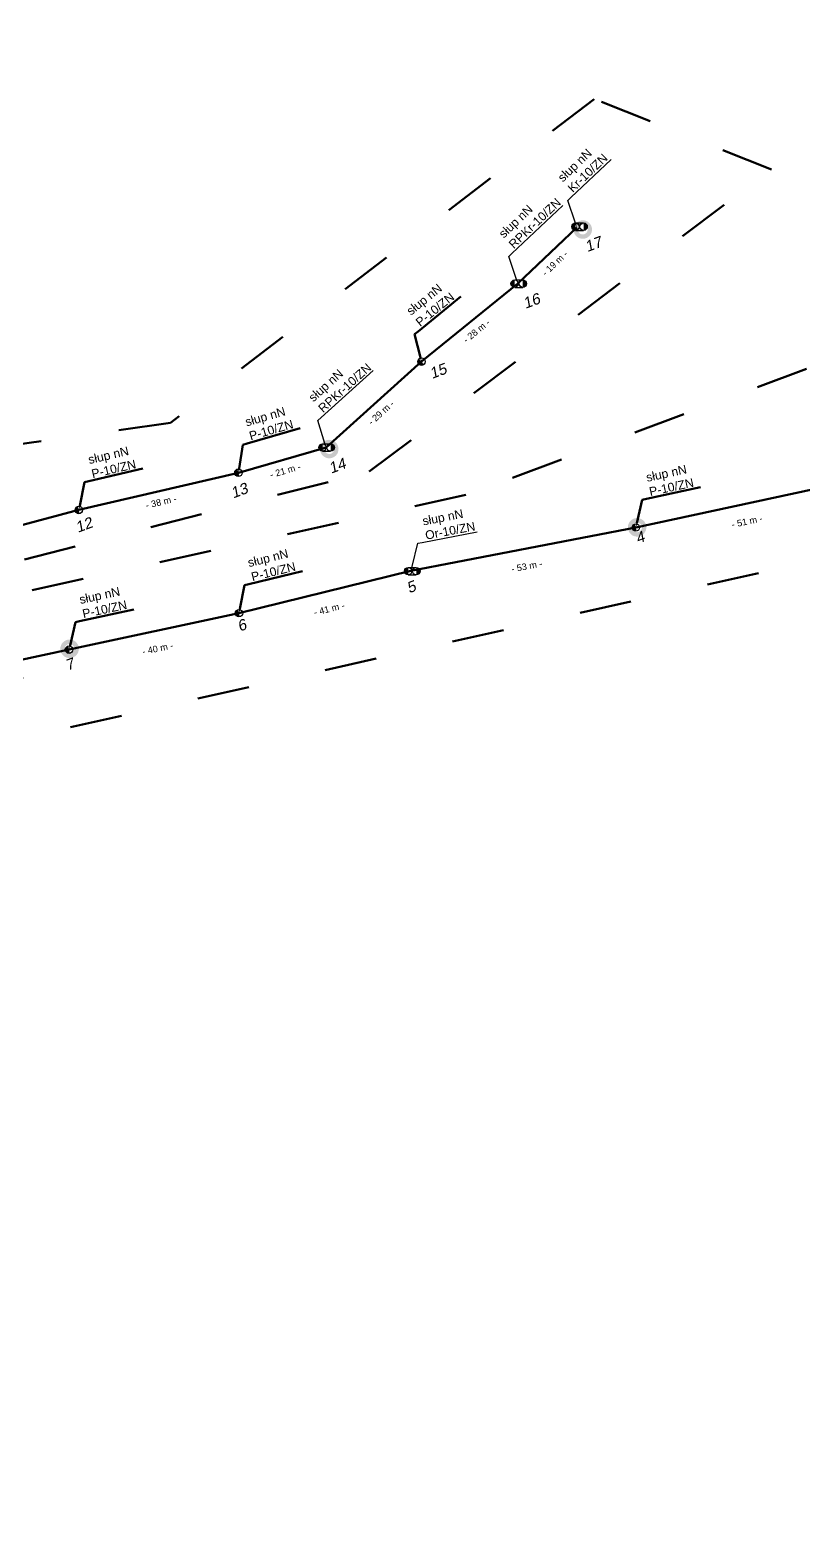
# Model space of a CAD drawing. Header units: metres. Extents: x 7547313 to 7555771, y 5771206 to 5789306.
# Drawn here: x 7549537.6 to 7549715.4, y 5784378.2 to 5784718.9 of the extents above; entities that cross this region are included whole.
import ezdxf
from ezdxf import colors
from ezdxf.entities.mleader import LeaderData, LeaderLine
from ezdxf.math import Vec2, Vec3

# ---------------------------------------------------------------- set-up
doc = ezdxf.new("R2010")
doc.units = ezdxf.units.M
doc.linetypes.add('GCAD_ISO03W100', pattern=[30, 12, -18])
for name, color, linetype, lineweight in [('!TELE', 30, 'SCARPLINE1A', 50), ('!trafo_05-0918', 6, 'GCAD_ISO03W100', 50), ('!trafo_05-1067', 6, 'GCAD_ISO03W100', 50), ('_numery', 7, 'Continuous', 40)]:
    doc.layers.add(name, color=color, linetype=linetype, lineweight=lineweight)
for name, color, linetype in [('!wymiary', 7, 'Continuous'), ('_MM mufy', 3, 'Continuous'), ('_MM opisy', 7, 'Continuous'), ('_MM slupy', 5, 'Continuous')]:
    doc.layers.add(name, color=color, linetype=linetype)
doc.styles.get("Standard").update_dxf_attribs({"font": 'arial.ttf'})
doc.linetypes.add('SCARPLINE1A', pattern='A,2,[150,AAA.SHX,S=1,R=0,X=0,Y=0],1e-11', length=2)
doc.dimstyles.new('opis linie', dxfattribs={"dimtxt": 1.5, "dimasz": 0.18, "dimexe": 0.18, "dimexo": 0.0625, "dimgap": 2.5, "dimtad": 4, "dimdec": 0, "dimzin": 0, "dimdsep": 46, "dimtxsty": 'Standard', "dimcen": 0.09, "dimse1": 1, "dimse2": 1, "dimsd1": 1, "dimsd2": 1, "dimclrt": 256, "dimadec": 0, "dimazin": 0, "dimtfac": 1, "dimtdec": 0, "dimtofl": 0, "dimtmove": 0, "dimatfit": 3, "dimfxl": 1, "dimtfill": 1, "dimtolj": 1, "dimtzin": 0, "dimarcsym": 0})

# ---------------------------------------------------------------- blocks, each defined once
blk = doc.blocks.new('*D230')
at = {"layer": 'Defpoints', "color": 0}
for p in [(7549546.64, 5784576.53), (7549546.8, 5784575.8), (7549517.37, 5784570.27)]:
    blk.add_point(p, dxfattribs=at)
at = {"layer": '!wymiary', "insert": (7549532.84, 5784569.47), "char_height": 1.5, "attachment_point": 5, "rotation": 12.0731, "bg_fill": 3, "box_fill_scale": 1.1, "bg_fill_color": 9, "bg_fill_true_color": 13158600, "bg_fill_transparency": 0}
blk.add_mtext('\\A1;- 30 m -', dxfattribs=at)
blk = doc.blocks.new('*D231')
at = {"layer": 'Defpoints', "color": 0}
for p in [(7549585.69, 5784584.92), (7549585.84, 5784584.18), (7549546.64, 5784576.53)]:
    blk.add_point(p, dxfattribs=at)
at = {"layer": '!wymiary', "insert": (7549567.01, 5784576.8), "char_height": 1.5, "attachment_point": 5, "rotation": 12.1217, "bg_fill": 3, "box_fill_scale": 1.1, "bg_fill_color": 9, "bg_fill_true_color": 13158600, "bg_fill_transparency": 0}
blk.add_mtext('\\A1;- 40 m -', dxfattribs=at)
blk = doc.blocks.new('*D232')
at = {"layer": 'Defpoints', "color": 0}
for p in [(7549625.21, 5784594.65), (7549625.39, 5784593.92), (7549585.69, 5784584.92)]:
    blk.add_point(p, dxfattribs=at)
at = {"layer": '!wymiary', "insert": (7549606.41, 5784585.9), "char_height": 1.5, "attachment_point": 5, "rotation": 13.8325, "bg_fill": 3, "box_fill_scale": 1.1, "bg_fill_color": 9, "bg_fill_true_color": 13158600, "bg_fill_transparency": 0}
blk.add_mtext('\\A1;- 41 m -', dxfattribs=at)
blk = doc.blocks.new('*D233')
at = {"layer": 'Defpoints', "color": 0}
for p in [(7549676.88, 5784604.58), (7549677.03, 5784603.85), (7549625.21, 5784594.65)]:
    blk.add_point(p, dxfattribs=at)
at = {"layer": '!wymiary', "insert": (7549651.81, 5784595.67), "char_height": 1.5, "attachment_point": 5, "rotation": 10.885, "bg_fill": 3, "box_fill_scale": 1.1, "bg_fill_color": 9, "bg_fill_true_color": 13158600, "bg_fill_transparency": 0}
blk.add_mtext('\\A1;- 53 m -', dxfattribs=at)
blk = doc.blocks.new('*D234')
at = {"layer": 'Defpoints', "color": 0}
for p in [(7549726.26, 5784615.23), (7549726.42, 5784614.5), (7549676.88, 5784604.58)]:
    blk.add_point(p, dxfattribs=at)
at = {"layer": '!wymiary', "insert": (7549702.42, 5784605.98), "char_height": 1.5, "attachment_point": 5, "rotation": 12.1656, "bg_fill": 3, "box_fill_scale": 1.1, "bg_fill_color": 9, "bg_fill_true_color": 13158600, "bg_fill_transparency": 0}
blk.add_mtext('\\A1;- 51 m -', dxfattribs=at)
blk = doc.blocks.new('*D256')
at = {"layer": 'Defpoints', "color": 0}
for p in [(7549663.3, 5784673.52), (7549649.23, 5784661.18), (7549649.74, 5784660.64)]:
    blk.add_point(p, dxfattribs=at)
at = {"layer": '!wymiary', "insert": (7549658.26, 5784665.26), "char_height": 1.5, "attachment_point": 5, "rotation": 43.5355, "bg_fill": 3, "box_fill_scale": 1.1, "bg_fill_color": 9, "bg_fill_true_color": 13158600, "bg_fill_transparency": 0}
blk.add_mtext('\\A1;- 19 m -', dxfattribs=at)
blk = doc.blocks.new('*D257')
at = {"layer": 'Defpoints', "color": 0}
for p in [(7549649.74, 5784660.64), (7549627.16, 5784643.27), (7549627.63, 5784642.69)]:
    blk.add_point(p, dxfattribs=at)
at = {"layer": '!wymiary', "insert": (7549640.27, 5784649.71), "char_height": 1.5, "attachment_point": 5, "rotation": 39.0629, "bg_fill": 3, "box_fill_scale": 1.1, "bg_fill_color": 9, "bg_fill_true_color": 13158600, "bg_fill_transparency": 0}
blk.add_mtext('\\A1;- 28 m -', dxfattribs=at)
blk = doc.blocks.new('*D258')
at = {"layer": 'Defpoints', "color": 0}
for p in [(7549627.63, 5784642.69), (7549605.21, 5784623.51), (7549605.71, 5784622.95)]:
    blk.add_point(p, dxfattribs=at)
at = {"layer": '!wymiary', "insert": (7549618.35, 5784630.95), "char_height": 1.5, "attachment_point": 5, "rotation": 42.0047, "bg_fill": 3, "box_fill_scale": 1.1, "bg_fill_color": 9, "bg_fill_true_color": 13158600, "bg_fill_transparency": 0}
blk.add_mtext('\\A1;- 29 m -', dxfattribs=at)
blk = doc.blocks.new('*D259')
at = {"layer": 'Defpoints', "color": 0}
for p in [(7549605.71, 5784622.95), (7549585.35, 5784617.88), (7549585.56, 5784617.16)]:
    blk.add_point(p, dxfattribs=at)
at = {"layer": '!wymiary', "insert": (7549596.32, 5784617.65), "char_height": 1.5, "attachment_point": 5, "rotation": 16.0366, "bg_fill": 3, "box_fill_scale": 1.1, "bg_fill_color": 9, "bg_fill_true_color": 13158600, "bg_fill_transparency": 0}
blk.add_mtext('\\A1;- 21 m -', dxfattribs=at)
blk = doc.blocks.new('*D260')
at = {"layer": 'Defpoints', "color": 0}
for p in [(7549585.56, 5784617.16), (7549548.71, 5784609.35), (7549548.88, 5784608.62)]:
    blk.add_point(p, dxfattribs=at)
at = {"layer": '!wymiary', "insert": (7549567.79, 5784610.44), "char_height": 1.5, "attachment_point": 5, "rotation": 13.1092, "bg_fill": 3, "box_fill_scale": 1.1, "bg_fill_color": 9, "bg_fill_true_color": 13158600, "bg_fill_transparency": 0}
blk.add_mtext('\\A1;- 38 m -', dxfattribs=at)
blk = doc.blocks.new('*D261')
at = {"layer": 'Defpoints', "color": 0}
for p in [(7549548.88, 5784608.62), (7549510.82, 5784599.25), (7549511.02, 5784598.53)]:
    blk.add_point(p, dxfattribs=at)
at = {"layer": '!wymiary', "insert": (7549530.6, 5784601.14), "char_height": 1.5, "attachment_point": 5, "rotation": 14.9228, "bg_fill": 3, "box_fill_scale": 1.1, "bg_fill_color": 9, "bg_fill_true_color": 13158600, "bg_fill_transparency": 0}
blk.add_mtext('\\A1;- 39 m -', dxfattribs=at)
blk = doc.blocks.new('ZN')
at = {"layer": '_MM slupy', "transparency": 33554687}
h = blk.add_hatch(color=256, dxfattribs=at)
h.dxf.hatch_style = 1
h.paths.add_polyline_path([(0, -0.86), (0, 0.86, 1)])
at = {"layer": '_MM slupy'}
blk.add_circle((0, 0), 0.857, dxfattribs=at)
blk = doc.blocks.new('R')
at = {"layer": '_MM slupy', "transparency": 33554687}
h = blk.add_hatch(color=256, dxfattribs=at)
h.dxf.hatch_style = 1
h.paths.add_polyline_path([(-0.93, -0.86), (-0.93, 0.86, 1)])
h = blk.add_hatch(color=256, dxfattribs=at)
h.dxf.hatch_style = 1
h.paths.add_polyline_path([(0.93, 0.86), (0.93, -0.86, 1)])
at = {"layer": '_MM slupy'}
for points in [[(-0.93, 0.86), (0.93, 0.86)], [(-0.93, -0.86), (0.93, -0.86)]]:
    blk.add_lwpolyline(points, dxfattribs=at)
for centre in [(-0.93, 0), (0.93, 0)]:
    blk.add_circle(centre, 0.857, dxfattribs=at)
blk = doc.blocks.new('mufa')
at = {"layer": '_MM mufy'}
h = blk.add_hatch(color=256, dxfattribs=at)
h.dxf.hatch_style = 1
h.paths.add_polyline_path([(2.15, 0.12, 1), (-2.1, -0.05, 1)])
h.paths.add_polyline_path([(-1.1, -0.01, -1), (1.15, 0.08, -1)], flags=16)
h.paths.add_polyline_path([(-0.83, 0, -1), (0.88, 0.07, -1)], flags=0)
blk = doc.blocks.new('q')
at = {"layer": '_MM slupy'}
blk.add_blockref('ZN', (0, 0), dxfattribs=at)
at = {"layer": '_MM opisy'}
ml = blk.add_multileader_mtext('Standard', dxfattribs=at)
ml.set_content('\\pxql;słup nN\\PP-10/ZN', color=256)
ml.set_leader_properties()
ml.build(insert=Vec2(0, 0))
ml.multileader.update_dxf_attribs({"has_text_frame": 1, "text_left_attachment_type": 5, "text_right_attachment_type": 5, "dogleg_length": 1, "arrow_head_size": 1})
ctx = ml.context
ctx.base_point, ctx.char_height, ctx.arrow_head_size, ctx.landing_gap_size, ctx.plane_origin = Vec3(3.75, 5.9), 2, 1, 1, Vec3(1.72, -1.42)
ctx.left_attachment, ctx.right_attachment = 5, 5
notes = []
notes.append((ctx, [(0, (1, 1, 0), (2.75, 5.9), (1, 0), 1, [(0, [(0, 0), (2.75, 5.9)], 0, [])])]))
ctx.mtext.insert, ctx.mtext.flow_direction = Vec3(4.75, 11.7), 5
ctx.mtext.has_bg_fill, ctx.mtext.bg_color, ctx.mtext.bg_scale_factor, ctx.mtext.bg_transparency, ctx.mtext.use_window_bg_color = 1, -1023410175, 1, 0, 1
for ctx, leaders in notes:
    for number, flags, end, landing, length, lines in leaders:
        leader = LeaderData()
        leader.index, (leader.has_last_leader_line, leader.has_dogleg_vector, leader.attachment_direction) = number, flags
        leader.last_leader_point, leader.dogleg_vector, leader.dogleg_length = Vec3(end), Vec3(landing), length
        for number, points, colour, breaks in lines:
            line = LeaderLine()
            line.index, line.vertices, line.color, line.breaks = number, Vec3.list(points), colors.encode_raw_color(colour), breaks
            leader.lines.append(line)
        ctx.leaders.append(leader)

msp = doc.modelspace()

# ---------------------------------------------------------------- linework, layer by layer
at = {"layer": '!TELE'}
for points in [[(7549460.43, 5784558.99), (7549478.14, 5784561.97), (7549517.37, 5784570.27), (7549546.64, 5784576.53), (7549585.69, 5784584.92), (7549625.21, 5784594.65), (7549676.88, 5784604.58), (7549726.26, 5784615.23), (7549764.59, 5784624.37), (7549810.64, 5784633.85), (7549863.18, 5784645.89), (7549903.53, 5784655.38), (7549939.89, 5784663.54), (7549974.98, 5784670.98), (7550026.02, 5784684.22), (7550054.38, 5784655.5)], [(7548969.06, 5784475.22), (7549019.45, 5784487.39), (7549073, 5784500.72), (7549114.21, 5784508.57), (7549157.21, 5784519.45), (7549199.38, 5784528.76), (7549236.35, 5784537.13), (7549280.95, 5784547.28), (7549303.59, 5784552.19), (7549333.55, 5784559.34), (7549361.98, 5784566.24), (7549414.18, 5784578.02), (7549484.62, 5784594.13), (7549511.02, 5784598.53), (7549548.88, 5784608.62), (7549585.56, 5784617.16), (7549605.71, 5784622.95), (7549627.63, 5784642.69), (7549649.74, 5784660.64), (7549663.3, 5784673.52)]]:
    msp.add_lwpolyline(points, dxfattribs=at)

# ---------------------------------------------------------------- texts
at = {"layer": '_numery', "oblique": 10}
msp.add_text('17', height=2.5, rotation=20.4647, dxfattribs=at).set_placement((7549665.73, 5784667.83))

# ---------------------------------------------------------------- next in the draw order: dimensions: what is measured, and where the dimension line sits
at = {"layer": '!wymiary'}
for p1, p2, picture, middle in [((7549663.3, 5784673.52), (7549649.74, 5784660.64), '*D256', (7549658.26, 5784665.26)), ((7549517.37, 5784570.27), (7549546.64, 5784576.53), '*D230', (7549532.84, 5784569.47))]:
    dim = msp.add_aligned_dim(p1=p1, p2=p2, distance=-0.75, dimstyle='opis linie', override={"dimpost": '- <> m -'}, dxfattribs=at)
    dim.commit()
    dim.dimension.update_dxf_attribs({"geometry": picture, "text_midpoint": middle})

# ---------------------------------------------------------------- next in the draw order: dimensions: what is measured, and where the dimension line sits
for p1, p2, picture, middle in [((7549649.74, 5784660.64), (7549627.63, 5784642.69), '*D257', (7549640.27, 5784649.71)), ((7549546.64, 5784576.53), (7549585.69, 5784584.92), '*D231', (7549567.01, 5784576.8))]:
    dim = msp.add_aligned_dim(p1=p1, p2=p2, distance=-0.75, dimstyle='opis linie', override={"dimpost": '- <> m -'}, dxfattribs=at)
    dim.commit()
    dim.dimension.update_dxf_attribs({"geometry": picture, "text_midpoint": middle})

# ---------------------------------------------------------------- next in the draw order: leaders
at = {"layer": '_MM opisy'}
ml = msp.add_multileader_mtext('Standard', dxfattribs=at)
ml.set_content('\\pxql;słup nN\\PKr-10/ZN', color=256)
ml.set_leader_properties()
ml.build(insert=Vec2(0, 0))
ml.multileader.update_dxf_attribs({"has_text_frame": 1, "text_left_attachment_type": 5, "text_right_attachment_type": 5, "dogleg_length": 1, "arrow_head_size": 1})
ctx = ml.context
ctx.base_point, ctx.char_height, ctx.arrow_head_size, ctx.landing_gap_size, ctx.plane_origin, ctx.plane_x_axis, ctx.plane_y_axis = Vec3(7549661.96, 5784680.39), 2, 1, 1, Vec3(7549665.53, 5784673.67), Vec3(0.724947, 0.688804), Vec3(-0.688804, 0.724947)
ctx.left_attachment, ctx.right_attachment = 5, 5
notes = []
notes.append((ctx, [(0, (1, 1, 0), (7549661.23, 5784679.7), (0.724947, 0.688804), 1, [(0, [(7549663.3, 5784673.52), (7549661.23, 5784679.7)], 0, [])])]))
ctx.mtext.insert, ctx.mtext.text_direction, ctx.mtext.flow_direction = Vec3(7549658.71, 5784685.26), Vec3(0.724947, 0.688804), 5
ctx.mtext.has_bg_fill, ctx.mtext.bg_color, ctx.mtext.bg_scale_factor, ctx.mtext.bg_transparency, ctx.mtext.use_window_bg_color = 1, -1023410175, 1, 0, 1
for ctx, leaders in notes:
    for number, flags, end, landing, length, lines in leaders:
        leader = LeaderData()
        leader.index, (leader.has_last_leader_line, leader.has_dogleg_vector, leader.attachment_direction) = number, flags
        leader.last_leader_point, leader.dogleg_vector, leader.dogleg_length = Vec3(end), Vec3(landing), length
        for number, points, colour, breaks in lines:
            line = LeaderLine()
            line.index, line.vertices, line.color, line.breaks = number, Vec3.list(points), colors.encode_raw_color(colour), breaks
            leader.lines.append(line)
        ctx.leaders.append(leader)

# ---------------------------------------------------------------- next in the draw order: block references
at = {"layer": '!TELE', "rotation": 12.12171210845203}
msp.add_blockref('q', (7549546.64, 5784576.53), dxfattribs=at)
msp.add_blockref('R', (7549663.94, 5784673.68))

# ---------------------------------------------------------------- next in the draw order: texts
at = {"layer": '_numery', "oblique": 10}
msp.add_text('16', height=2.5, rotation=20.4647, dxfattribs=at).set_placement((7549651.51, 5784654.8))

# ---------------------------------------------------------------- next in the draw order: dimensions: what is measured, and where the dimension line sits
at = {"layer": '!wymiary'}
for p1, p2, picture, middle in [((7549627.63, 5784642.69), (7549605.71, 5784622.95), '*D258', (7549618.35, 5784630.95)), ((7549585.69, 5784584.92), (7549625.21, 5784594.65), '*D232', (7549606.41, 5784585.9))]:
    dim = msp.add_aligned_dim(p1=p1, p2=p2, distance=-0.75, dimstyle='opis linie', override={"dimpost": '- <> m -'}, dxfattribs=at)
    dim.commit()
    dim.dimension.update_dxf_attribs({"geometry": picture, "text_midpoint": middle})

# ---------------------------------------------------------------- next in the draw order: block references
at = {"layer": '!TELE'}
for p, rotation in [((7549627.63, 5784642.69), 39.06292348428963), ((7549585.69, 5784584.92), 13.83245651576241)]:
    msp.add_blockref('q', p, dxfattribs=dict(at, rotation=rotation))
at = {"color": 5, "lineweight": 70}
msp.add_blockref('mufa', (7549546.74, 5784576.69), dxfattribs=at)

# ---------------------------------------------------------------- next in the draw order: texts
at = {"layer": '_numery', "oblique": 10}
msp.add_text('7', height=2.5, rotation=20.4647, dxfattribs=at).set_placement((7549546.32, 5784571.68))

# ---------------------------------------------------------------- next in the draw order: dimensions: what is measured, and where the dimension line sits
at = {"layer": '!wymiary'}
for p1, p2, picture, middle in [((7549605.71, 5784622.95), (7549585.56, 5784617.16), '*D259', (7549596.32, 5784617.65)), ((7549625.21, 5784594.65), (7549676.88, 5784604.58), '*D233', (7549651.81, 5784595.67))]:
    dim = msp.add_aligned_dim(p1=p1, p2=p2, distance=-0.75, dimstyle='opis linie', override={"dimpost": '- <> m -'}, dxfattribs=at)
    dim.commit()
    dim.dimension.update_dxf_attribs({"geometry": picture, "text_midpoint": middle})

# ---------------------------------------------------------------- next in the draw order: leaders
at = {"layer": '_MM opisy'}
ml = msp.add_multileader_mtext('Standard', dxfattribs=at)
ml.set_content('\\pxql;słup nN\\PRPKr-10/ZN', color=256)
ml.set_leader_properties()
ml.build(insert=Vec2(0, 0))
ml.multileader.update_dxf_attribs({"has_text_frame": 1, "text_left_attachment_type": 5, "text_right_attachment_type": 5, "dogleg_length": 1, "arrow_head_size": 1})
ctx = ml.context
ctx.base_point, ctx.char_height, ctx.arrow_head_size, ctx.landing_gap_size, ctx.plane_origin, ctx.plane_x_axis, ctx.plane_y_axis = Vec3(7549648.4, 5784667.5), 2, 1, 1, Vec3(7549651.97, 5784660.79), Vec3(0.724947, 0.688804), Vec3(-0.688804, 0.724947)
ctx.left_attachment, ctx.right_attachment = 5, 5
notes = []
notes.append((ctx, [(0, (1, 1, 0), (7549647.68, 5784666.81), (0.724947, 0.688804), 1, [(0, [(7549649.74, 5784660.64), (7549647.68, 5784666.81)], 0, [])])]))
ctx.mtext.insert, ctx.mtext.text_direction, ctx.mtext.flow_direction = Vec3(7549645.15, 5784672.37), Vec3(0.724947, 0.688804), 5
ctx.mtext.has_bg_fill, ctx.mtext.bg_color, ctx.mtext.bg_scale_factor, ctx.mtext.bg_transparency, ctx.mtext.use_window_bg_color = 1, -1023410175, 1, 0, 1
for ctx, leaders in notes:
    for number, flags, end, landing, length, lines in leaders:
        leader = LeaderData()
        leader.index, (leader.has_last_leader_line, leader.has_dogleg_vector, leader.attachment_direction) = number, flags
        leader.last_leader_point, leader.dogleg_vector, leader.dogleg_length = Vec3(end), Vec3(landing), length
        for number, points, colour, breaks in lines:
            line = LeaderLine()
            line.index, line.vertices, line.color, line.breaks = number, Vec3.list(points), colors.encode_raw_color(colour), breaks
            leader.lines.append(line)
        ctx.leaders.append(leader)

# ---------------------------------------------------------------- next in the draw order: block references
at = {"color": 5, "lineweight": 70}
msp.add_blockref('mufa', (7549664.66, 5784672.99), dxfattribs=at)
msp.add_blockref('R', (7549649.97, 5784660.6))

# ---------------------------------------------------------------- next in the draw order: texts
at = {"layer": '_numery', "oblique": 10}
for s, p in [('15', (7549630.03, 5784638.69)), ('14', (7549606.86, 5784616.93)), ('5', (7549624.78, 5784589.45)), ('6', (7549585.86, 5784580.65))]:
    msp.add_text(s, height=2.5, rotation=20.4647, dxfattribs=at).set_placement(p)

# ---------------------------------------------------------------- next in the draw order: dimensions: what is measured, and where the dimension line sits
at = {"layer": '!wymiary'}
for p1, p2, picture, middle in [((7549585.56, 5784617.16), (7549548.88, 5784608.62), '*D260', (7549567.79, 5784610.44)), ((7549676.88, 5784604.58), (7549726.26, 5784615.23), '*D234', (7549702.42, 5784605.98))]:
    dim = msp.add_aligned_dim(p1=p1, p2=p2, distance=-0.75, dimstyle='opis linie', override={"dimpost": '- <> m -'}, dxfattribs=at)
    dim.commit()
    dim.dimension.update_dxf_attribs({"geometry": picture, "text_midpoint": middle})

# ---------------------------------------------------------------- next in the draw order: leaders
at = {"layer": '_MM opisy'}
ml = msp.add_multileader_mtext('Standard', dxfattribs=at)
ml.set_content('\\pxql;słup nN\\POr-10/ZN', color=256)
ml.set_leader_properties()
ml.build(insert=Vec2(0, 0))
ml.multileader.update_dxf_attribs({"has_text_frame": 1, "text_left_attachment_type": 5, "text_right_attachment_type": 5, "dogleg_length": 1, "arrow_head_size": 1})
ctx = ml.context
ctx.base_point, ctx.char_height, ctx.arrow_head_size, ctx.landing_gap_size, ctx.plane_origin, ctx.plane_x_axis, ctx.plane_y_axis = Vec3(7549627.79, 5784601.15), 2, 1, 1, Vec3(7549627.17, 5784593.58), Vec3(0.982008, 0.188838), Vec3(-0.188838, 0.982008)
ctx.left_attachment, ctx.right_attachment = 5, 5
notes = []
notes.append((ctx, [(0, (1, 1, 0), (7549626.8, 5784600.96), (0.982008, 0.188838), 1, [(0, [(7549625.21, 5784594.65), (7549626.8, 5784600.96)], 0, [])])]))
ctx.mtext.insert, ctx.mtext.text_direction, ctx.mtext.flow_direction = Vec3(7549627.68, 5784607.01), Vec3(0.982008, 0.188838), 5
ctx.mtext.has_bg_fill, ctx.mtext.bg_color, ctx.mtext.bg_scale_factor, ctx.mtext.bg_transparency, ctx.mtext.use_window_bg_color = 1, -1023410175, 1, 0, 1
for ctx, leaders in notes:
    for number, flags, end, landing, length, lines in leaders:
        leader = LeaderData()
        leader.index, (leader.has_last_leader_line, leader.has_dogleg_vector, leader.attachment_direction) = number, flags
        leader.last_leader_point, leader.dogleg_vector, leader.dogleg_length = Vec3(end), Vec3(landing), length
        for number, points, colour, breaks in lines:
            line = LeaderLine()
            line.index, line.vertices, line.color, line.breaks = number, Vec3.list(points), colors.encode_raw_color(colour), breaks
            leader.lines.append(line)
        ctx.leaders.append(leader)

# ---------------------------------------------------------------- next in the draw order: block references
at = {"layer": '!TELE'}
for p, rotation in [((7549585.56, 5784617.16), 16.03659528386971), ((7549676.88, 5784604.58), 12.16558764519187)]:
    msp.add_blockref('q', p, dxfattribs=dict(at, rotation=rotation))
msp.add_blockref('R', (7549625.5, 5784594.57))

# ---------------------------------------------------------------- next in the draw order: dimensions: what is measured, and where the dimension line sits
at = {"layer": '!wymiary'}
dim = msp.add_aligned_dim(p1=(7549548.88, 5784608.62), p2=(7549511.02, 5784598.53), distance=-0.75, dimstyle='opis linie', override={"dimpost": '- <> m -'}, dxfattribs=at)
dim.commit()
dim.dimension.update_dxf_attribs({"geometry": '*D261', "text_midpoint": (7549530.6, 5784601.14)})

# ---------------------------------------------------------------- next in the draw order: block references
at = {"layer": '!TELE', "rotation": 13.10922849641254}
msp.add_blockref('q', (7549548.88, 5784608.62), dxfattribs=at)
at = {"color": 5, "lineweight": 70}
msp.add_blockref('mufa', (7549677.14, 5784604.59), dxfattribs=at)

# ---------------------------------------------------------------- next in the draw order: texts
at = {"layer": '_numery', "oblique": 10}
for s, p in [('13', (7549584.35, 5784611.24)), ('4', (7549677.34, 5784600.82))]:
    msp.add_text(s, height=2.5, rotation=20.4647, dxfattribs=at).set_placement(p)

# ---------------------------------------------------------------- next in the draw order: leaders
at = {"layer": '_MM opisy'}
ml = msp.add_multileader_mtext('Standard', dxfattribs=at)
ml.set_content('\\pxql;słup nN\\PRPKr-10/ZN', color=256)
ml.set_leader_properties()
ml.build(insert=Vec2(0, 0))
ml.multileader.update_dxf_attribs({"has_text_frame": 1, "text_left_attachment_type": 5, "text_right_attachment_type": 5, "dogleg_length": 1, "arrow_head_size": 1})
ctx = ml.context
ctx.base_point, ctx.char_height, ctx.arrow_head_size, ctx.landing_gap_size, ctx.plane_origin, ctx.plane_x_axis, ctx.plane_y_axis = Vec3(7549604.55, 5784629.85), 2, 1, 1, Vec3(7549607.94, 5784623.04), Vec3(0.74309, 0.669191), Vec3(-0.669191, 0.74309)
ctx.left_attachment, ctx.right_attachment = 5, 5
notes = []
notes.append((ctx, [(0, (1, 1, 0), (7549603.81, 5784629.18), (0.74309, 0.669191), 1, [(0, [(7549605.71, 5784622.95), (7549603.81, 5784629.18)], 0, [])])]))
ctx.mtext.insert, ctx.mtext.text_direction, ctx.mtext.flow_direction = Vec3(7549601.43, 5784634.8), Vec3(0.74309, 0.669191), 5
ctx.mtext.has_bg_fill, ctx.mtext.bg_color, ctx.mtext.bg_scale_factor, ctx.mtext.bg_transparency, ctx.mtext.use_window_bg_color = 1, -1023410175, 1, 0, 1
for ctx, leaders in notes:
    for number, flags, end, landing, length, lines in leaders:
        leader = LeaderData()
        leader.index, (leader.has_last_leader_line, leader.has_dogleg_vector, leader.attachment_direction) = number, flags
        leader.last_leader_point, leader.dogleg_vector, leader.dogleg_length = Vec3(end), Vec3(landing), length
        for number, points, colour, breaks in lines:
            line = LeaderLine()
            line.index, line.vertices, line.color, line.breaks = number, Vec3.list(points), colors.encode_raw_color(colour), breaks
            leader.lines.append(line)
        ctx.leaders.append(leader)

# ---------------------------------------------------------------- next in the draw order: linework, layer by layer
at = {"layer": '!trafo_05-0918'}
msp.add_lwpolyline([(7548777.38, 5784378.15), (7548995.38, 5784434.11), (7549053.28, 5784460.31), (7549119.54, 5784446.09), (7549187.3, 5784390.41), (7549206.65, 5784405.31), (7549176.89, 5784461.26), (7549270.05, 5784480.99), (7549453.61, 5784532.04), (7549449.18, 5784575.04), (7549615.63, 5784617.43), (7549708.04, 5784686.84), (7549667.29, 5784703.01), (7549569.93, 5784628.62), (7549526.27, 5784622.47), (7549476.45, 5784695.9), (7549437.64, 5784676.81), (7549461.58, 5784608.24), (7549379.74, 5784585.92), (7549322.82, 5784650.61), (7549287.24, 5784613.42), (7549326.7, 5784571.37), (7548741.84, 5784458.55)], dxfattribs=at)
at = {"layer": '!trafo_05-1067'}
msp.add_lwpolyline([(7549452.54, 5784571.38), (7549455.09, 5784557.46), (7549459.13, 5784539.06), (7549924.2, 5784643.21), (7549961.64, 5784621.17), (7550030.45, 5784532.14), (7550067.85, 5784543.46), (7549992.04, 5784647.98), (7550015.29, 5784660.92), (7550060.37, 5784630.39), (7550085.03, 5784654.85), (7550049.05, 5784718.93), (7549744.2, 5784651.41), (7549637.82, 5784612.07)], close=True, dxfattribs=at)

# ---------------------------------------------------------------- next in the draw order: block references
msp.add_blockref('R', (7549605.81, 5784622.97))
at = {"color": 5, "lineweight": 70}
msp.add_blockref('mufa', (7549606.41, 5784622.57), dxfattribs=at)

# ---------------------------------------------------------------- next in the draw order: texts
at = {"layer": '_numery', "oblique": 10}
msp.add_text('12', height=2.5, rotation=20.4647, dxfattribs=at).set_placement((7549548.66, 5784603.35))

doc.saveas('drawing.dxf')
